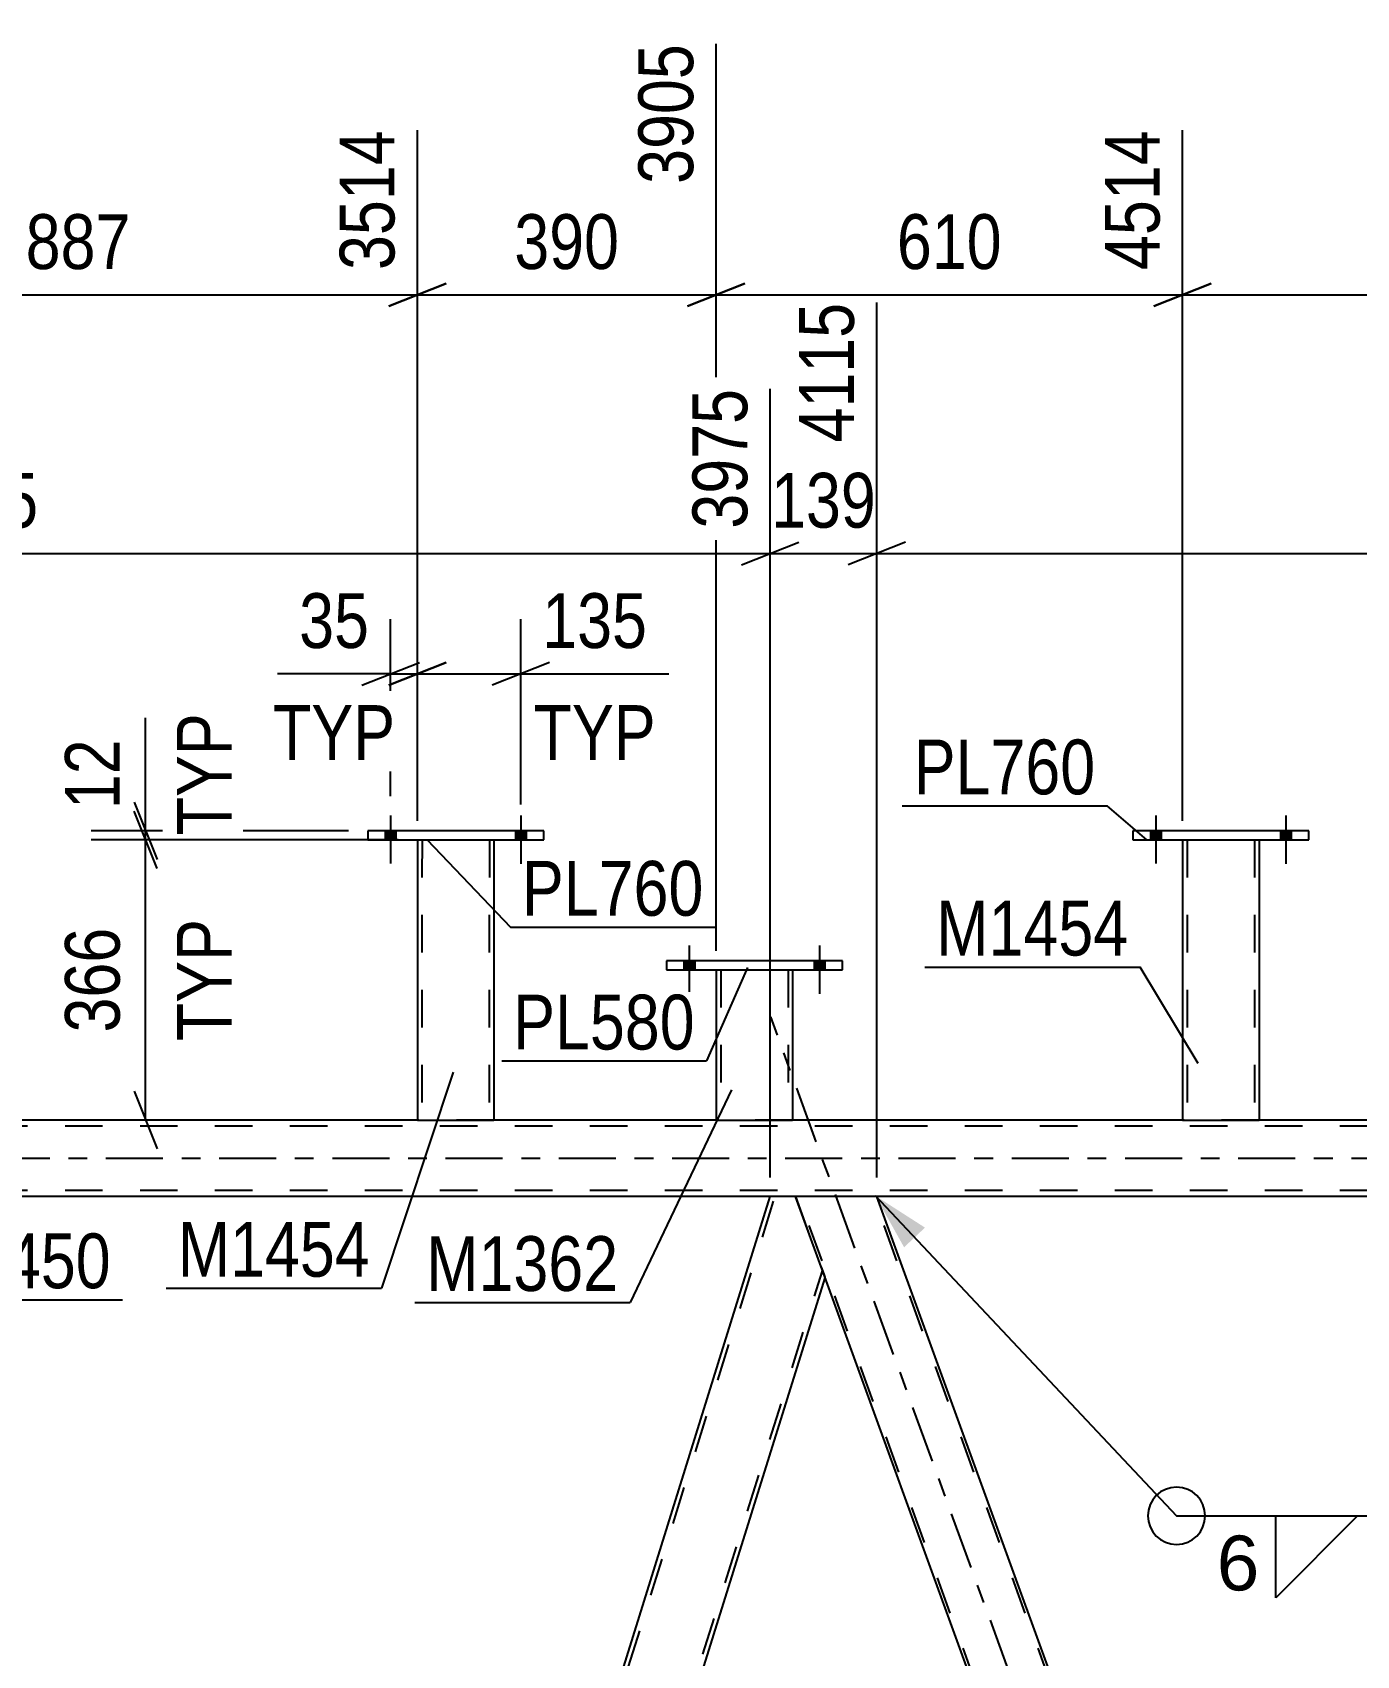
# Model space of a CAD drawing. Header units: millimetres. Extents: x -85 to 756, y -444 to 150.
# Drawn here: x 120.5 to 189.7, y -26 to 58.8 of the extents above; entities that cross this region are included whole.
import ezdxf

# ---------------------------------------------------------------- set-up
doc = ezdxf.new("R2010")
doc.units = ezdxf.units.MM
doc.linetypes.add('DXK_LINE_DOT2', pattern=[3.9198, 1.9599, -1.9599])
doc.linetypes.add('DXK_LINE_DOT3', pattern=[5.9187, 2.979, -0.9799, 0.9799, -0.9799])
doc.styles.add('Arial', font='ARIAL.TTF', dxfattribs={"height": 0.2})
doc.styles.add('Arial Narrow', font='ARIALN.TTF', dxfattribs={"height": 0.2})

# ---------------------------------------------------------------- blocks, each defined once
blk = doc.blocks.new('Bolt-814409655-3670 - 3620')
at = {"linetype": 'Continuous'}
for points in [[(138.894, 16.639), (139.454, 16.639), (139.454, 17.119), (138.894, 17.119)], [(138.894, 16.639), (139.454, 16.639), (139.454, 17.119), (138.894, 17.119)], [(145.694, 16.637), (146.254, 16.637), (146.254, 17.117), (145.694, 17.117)], [(145.694, 16.637), (146.254, 16.637), (146.254, 17.117), (145.694, 17.117)]]:
    blk.add_hatch(color=1, dxfattribs=at).paths.add_polyline_path(points)
at = {"color": 1, "linetype": 'Continuous'}
for p, q in [((139.175, 17.919), (139.174, 15.399)), ((139.175, 17.919), (139.174, 15.399)), ((145.975, 17.917), (145.974, 15.397)), ((145.975, 17.917), (145.974, 15.397)), ((138.894, 17.119), (138.894, 16.639)), ((138.894, 17.119), (138.894, 16.639)), ((139.454, 17.119), (139.454, 16.639)), ((139.454, 17.119), (139.454, 16.639)), ((145.694, 17.117), (145.694, 16.637)), ((145.694, 17.117), (145.694, 16.637)), ((146.254, 17.117), (146.254, 16.637)), ((146.254, 17.117), (146.254, 16.637))]:
    blk.add_line(p, q, dxfattribs=at)
blk = doc.blocks.new('Bolt-814409655-3671 - 3620')
at = {"linetype": 'Continuous'}
for points in [[(154.507, 9.841), (155.067, 9.841), (155.067, 10.321), (154.507, 10.321)], [(154.507, 9.841), (155.067, 9.841), (155.067, 10.321), (154.507, 10.321)], [(161.307, 9.841), (161.867, 9.841), (161.867, 10.321), (161.307, 10.321)], [(161.307, 9.841), (161.867, 9.841), (161.867, 10.321), (161.307, 10.321)]]:
    blk.add_hatch(color=1, dxfattribs=at).paths.add_polyline_path(points)
at = {"color": 1, "linetype": 'Continuous'}
for p, q in [((154.787, 11.121), (154.787, 8.601)), ((154.787, 11.121), (154.787, 8.601)), ((161.587, 11.121), (161.587, 8.601)), ((161.587, 11.121), (161.587, 8.601)), ((154.507, 10.321), (154.507, 9.841)), ((154.507, 10.321), (154.507, 9.841)), ((155.067, 10.321), (155.067, 9.841)), ((155.067, 10.321), (155.067, 9.841)), ((161.307, 10.321), (161.307, 9.841)), ((161.307, 10.321), (161.307, 9.841)), ((161.867, 10.321), (161.867, 9.841)), ((161.867, 10.321), (161.867, 9.841))]:
    blk.add_line(p, q, dxfattribs=at)
blk = doc.blocks.new('Bolt-814409655-3672 - 3620')
at = {"linetype": 'Continuous'}
for points in [[(178.891, 16.64), (179.451, 16.639), (179.452, 17.119), (178.892, 17.12)], [(178.891, 16.64), (179.451, 16.639), (179.452, 17.119), (178.892, 17.12)], [(185.691, 16.637), (186.251, 16.637), (186.252, 17.117), (185.692, 17.117)], [(185.691, 16.637), (186.251, 16.637), (186.252, 17.117), (185.692, 17.117)]]:
    blk.add_hatch(color=1, dxfattribs=at).paths.add_polyline_path(points)
at = {"color": 1, "linetype": 'Continuous'}
for p, q in [((179.172, 17.919), (179.171, 15.399)), ((179.172, 17.919), (179.171, 15.399)), ((185.972, 17.917), (185.971, 15.397)), ((185.972, 17.917), (185.971, 15.397)), ((178.892, 17.12), (178.891, 16.64)), ((178.892, 17.12), (178.891, 16.64)), ((179.452, 17.119), (179.451, 16.639)), ((179.452, 17.119), (179.451, 16.639)), ((185.692, 17.117), (185.691, 16.637)), ((185.692, 17.117), (185.691, 16.637)), ((186.252, 17.117), (186.251, 16.637)), ((186.252, 17.117), (186.251, 16.637))]:
    blk.add_line(p, q, dxfattribs=at)
blk = doc.blocks.new('Part-814409655-3711 - 3620')
at = {"color": 2, "linetype": 'Continuous'}
for p, q in [((137.974, 17.12), (137.974, 16.64)), ((147.174, 17.117), (137.974, 17.12)), ((147.174, 16.637), (147.174, 17.117)), ((137.974, 16.64), (147.174, 16.637))]:
    blk.add_line(p, q, dxfattribs=at)
blk = doc.blocks.new('Part-814409655-3721 - 3620')
at = {"color": 2, "linetype": 'Continuous'}
for p, q in [((153.587, 10.321), (153.587, 9.841)), ((162.787, 10.321), (153.587, 10.321)), ((162.787, 9.841), (162.787, 10.321)), ((153.587, 9.841), (162.787, 9.841))]:
    blk.add_line(p, q, dxfattribs=at)
blk = doc.blocks.new('Part-814409655-3726 - 3620')
at = {"color": 2, "linetype": 'Continuous'}
for p, q in [((156.187, 9.841), (156.187, 1.999)), ((160.187, 9.841), (160.187, 1.999)), ((156.187, 1.999), (160.187, 1.999))]:
    blk.add_line(p, q, dxfattribs=at)
at = {"color": 7, "linetype": 'DXK_LINE_DOT2'}
for p, q in [((156.187, 9.841), (160.187, 9.841)), ((156.427, 9.841), (156.427, 1.999)), ((159.947, 9.841), (159.947, 1.999)), ((159.891, 1.999), (159.929, 1.999)), ((159.891, 1.999), (159.929, 1.999)), ((159.929, 1.999), (159.947, 1.999)), ((159.929, 1.999), (159.947, 1.999))]:
    blk.add_line(p, q, dxfattribs=at)
blk = doc.blocks.new('Part-814409655-3947 - 3620')
at = {"color": 2, "linetype": 'Continuous'}
for p, q in [((122.313, -119.75), (159.015, -2)), ((160.333, -2), (159.015, -2)), ((161.862, -6.201), (160.333, -2)), ((125.421, -123.22), (161.88, -6.25))]:
    blk.add_line(p, q, dxfattribs=at)
at = {"color": 7, "linetype": 'DXK_LINE_DOT2'}
for p, q in [((122.448, -120.122), (159.267, -2)), ((125.17, -123.22), (161.745, -5.878)), ((161.88, -6.25), (161.862, -6.201)), ((161.88, -6.25), (161.862, -6.201))]:
    blk.add_line(p, q, dxfattribs=at)
blk = doc.blocks.new('Part-814409655-3952 - 3620')
at = {"color": 7, "linetype": 'DXK_LINE_DOT3'}
blk.add_line((210.002, -132.617), (159.041, 7.397), dxfattribs=at)
at = {"color": 2, "linetype": 'Continuous'}
for p, q in [((164.59, -2), (160.333, -2)), ((206.957, -118.404), (164.59, -2)), ((202.701, -118.404), (161.862, -6.201))]:
    blk.add_line(p, q, dxfattribs=at)
at = {"color": 7, "linetype": 'DXK_LINE_DOT2'}
for p, q in [((160.333, -2), (161.862, -6.201)), ((204.624, -123.22), (160.503, -2)), ((208.54, -123.22), (164.42, -2))]:
    blk.add_line(p, q, dxfattribs=at)
blk = doc.blocks.new('Part-814409655-3963 - 3620')
at = {"color": 2, "linetype": 'Continuous'}
for p, q in [((140.57, 2), (109.107, 2)), ((156.187, 2), (144.57, 2)), ((180.567, 2), (160.187, 2)), ((207.268, 2), (184.567, 2)), ((159.015, -2), (79.456, -2)), ((244.149, -2), (164.59, -2))]:
    blk.add_line(p, q, dxfattribs=at)
at = {"color": 7, "linetype": 'DXK_LINE_DOT2'}
for p, q in [((144.57, 2), (140.57, 2)), ((160.187, 2), (156.187, 2)), ((184.567, 2), (180.567, 2)), ((645.447, 1.68), (0, 1.68)), ((645.447, -1.68), (0, -1.68)), ((164.59, -2), (159.015, -2))]:
    blk.add_line(p, q, dxfattribs=at)
at = {"color": 7, "linetype": 'DXK_LINE_DOT3'}
blk.add_line((0, 0), (645.447, 0), dxfattribs=at)
blk = doc.blocks.new('Part-814409655-4162 - 3620')
at = {"color": 2, "linetype": 'Continuous'}
for p, q in [((140.574, 16.639), (140.57, 2)), ((144.574, 16.638), (144.57, 1.999)), ((140.57, 2), (144.57, 1.999))]:
    blk.add_line(p, q, dxfattribs=at)
at = {"color": 7, "linetype": 'DXK_LINE_DOT2'}
for p, q in [((140.574, 16.639), (144.574, 16.638)), ((140.814, 16.639), (140.81, 2)), ((144.334, 16.638), (144.33, 1.999)), ((144.273, 1.999), (144.311, 1.999)), ((144.273, 1.999), (144.311, 1.999)), ((144.311, 1.999), (144.33, 1.999)), ((144.311, 1.999), (144.33, 1.999))]:
    blk.add_line(p, q, dxfattribs=at)
blk = doc.blocks.new('Part-814409655-4167 - 3620')
at = {"color": 2, "linetype": 'Continuous'}
for p, q in [((180.571, 16.639), (180.567, 2)), ((184.571, 16.638), (184.567, 1.999)), ((180.567, 2), (184.567, 1.999))]:
    blk.add_line(p, q, dxfattribs=at)
at = {"color": 7, "linetype": 'DXK_LINE_DOT2'}
for p, q in [((180.571, 16.639), (184.571, 16.638)), ((180.811, 16.639), (180.807, 2)), ((184.331, 16.638), (184.327, 1.999)), ((184.27, 1.999), (184.308, 1.999)), ((184.27, 1.999), (184.308, 1.999)), ((184.308, 1.999), (184.327, 1.999)), ((184.308, 1.999), (184.327, 1.999))]:
    blk.add_line(p, q, dxfattribs=at)
blk = doc.blocks.new('Part-814409655-4172 - 3620')
at = {"color": 2, "linetype": 'Continuous'}
for p, q in [((177.972, 17.12), (177.971, 16.64)), ((187.172, 17.117), (177.972, 17.12)), ((187.171, 16.637), (187.172, 17.117)), ((177.971, 16.64), (187.171, 16.637))]:
    blk.add_line(p, q, dxfattribs=at)
blk = doc.blocks.new('StraightDimension-814409655-32922 - 3620')
at = {"color": 7, "linetype": 'Continuous'}
for p, q in [((164.59, -1), (164.59, 44.721)), ((159.015, -1), (159.015, 40.221)), ((157.515, 31.008), (160.515, 32.208)), ((159.015, 31.608), (164.59, 31.608)), ((166.09, 32.208), (163.09, 31.008))]:
    blk.add_line(p, q, dxfattribs=at)
at = {"color": 0}
blk.add_wipeout([(165.145, 32.358), (165.145, 36.558), (158.46, 36.558), (158.46, 32.358)], dxfattribs=at)
at = {"color": 3, "style": 'Arial Narrow'}
blk.add_text('139', height=2.8633, dxfattribs=at).set_placement((159.06, 32.958))
at = {"color": 0, "linetype": 'Continuous'}
blk.add_wipeout([(163.99, 45.321), (159.79, 45.321), (159.79, 36.808), (163.99, 36.808)], dxfattribs=at)
at = {"color": 3, "linetype": 'Continuous', "style": 'Arial Narrow'}
blk.add_text('4115', height=2.8633, rotation=90.00021, dxfattribs=at).set_placement((163.39, 37.408))
blk = doc.blocks.new('StraightDimension-814409655-30797 - 3620')
at = {"color": 7, "linetype": 'Continuous'}
for p, q in [((126.364, 17.12), (126.364, 23.026)), ((126.364, 17.12), (126.364, 23.026)), ((125.764, 18.62), (126.964, 15.62)), ((126.964, 15.139), (125.764, 18.139)), ((136.974, 17.12), (123.514, 17.12)), ((126.364, 16.639), (126.364, 17.12)), ((139.574, 16.639), (123.514, 16.639))]:
    blk.add_line(p, q, dxfattribs=at)
at = {"color": 0, "linetype": 'Continuous'}
blk.add_wipeout([(131.464, 23.868), (127.264, 23.868), (127.264, 16.278), (131.464, 16.278)], dxfattribs=at)
at = {"color": 0}
blk.add_wipeout([(125.614, 22.501), (121.414, 22.501), (121.414, 17.645), (125.614, 17.645)], dxfattribs=at)
at = {"color": 3, "linetype": 'Continuous', "style": 'Arial Narrow'}
blk.add_text('TYP', height=2.8633, rotation=90.00021, dxfattribs=at).set_placement((130.864, 16.878))
at = {"color": 3, "style": 'Arial Narrow'}
blk.add_text('12', height=2.8633, rotation=90.00021, dxfattribs=at).set_placement((125.014, 18.245))
blk = doc.blocks.new('StraightDimension-814409655-30798 - 3620')
at = {"color": 7, "linetype": 'Continuous'}
for p, q in [((126.964, 15.139), (125.764, 18.139)), ((139.574, 16.639), (123.514, 16.639)), ((126.364, 2), (126.364, 16.639)), ((125.764, 3.5), (126.964, 0.5)), ((139.57, 2), (123.514, 2))]:
    blk.add_line(p, q, dxfattribs=at)
at = {"color": 0, "linetype": 'Continuous'}
blk.add_wipeout([(131.464, 13.114), (127.264, 13.114), (127.264, 5.525), (131.464, 5.525)], dxfattribs=at)
at = {"color": 0}
blk.add_wipeout([(125.614, 12.662), (121.414, 12.662), (121.414, 5.977), (125.614, 5.977)], dxfattribs=at)
at = {"color": 3, "style": 'Arial Narrow'}
blk.add_text('366', height=2.8633, rotation=90.00021, dxfattribs=at).set_placement((125.014, 6.577))
at = {"color": 3, "linetype": 'Continuous', "style": 'Arial Narrow'}
blk.add_text('TYP', height=2.8633, rotation=90.00021, dxfattribs=at).set_placement((130.864, 6.125))
blk = doc.blocks.new('StraightDimension-814409655-31827 - 3620')
at = {"color": 7, "linetype": 'Continuous'}
for p, q in [((156.187, 10.841), (156.187, 58.238)), ((180.571, 17.639), (180.571, 53.738)), ((157.687, 45.726), (154.687, 44.526)), ((156.187, 45.126), (180.571, 45.126)), ((179.071, 44.526), (182.071, 45.726))]:
    blk.add_line(p, q, dxfattribs=at)
at = {"color": 0}
blk.add_wipeout([(171.721, 45.876), (171.721, 50.076), (165.037, 50.076), (165.037, 45.876)], dxfattribs=at)
at = {"color": 3, "style": 'Arial Narrow'}
blk.add_text('610', height=2.8633, dxfattribs=at).set_placement((165.637, 46.476))
at = {"color": 0, "linetype": 'Continuous'}
blk.add_wipeout([(179.971, 54.338), (175.771, 54.338), (175.771, 45.826), (179.971, 45.826)], dxfattribs=at)
at = {"color": 3, "linetype": 'Continuous', "style": 'Arial Narrow'}
blk.add_text('4514', height=2.8633, rotation=90.00021, dxfattribs=at).set_placement((179.371, 46.426))
blk = doc.blocks.new('StraightDimension-814409655-31828 - 3620')
at = {"color": 7, "linetype": 'Continuous'}
for p, q in [((156.187, 10.841), (156.187, 58.238)), ((140.574, 17.639), (140.574, 53.738)), ((142.074, 45.726), (139.074, 44.526)), ((140.574, 45.126), (156.187, 45.126)), ((154.687, 44.526), (157.687, 45.726))]:
    blk.add_line(p, q, dxfattribs=at)
at = {"color": 0}
blk.add_wipeout([(151.723, 45.876), (151.723, 50.076), (145.038, 50.076), (145.038, 45.876)], dxfattribs=at)
at = {"color": 3, "style": 'Arial Narrow'}
blk.add_text('390', height=2.8633, dxfattribs=at).set_placement((145.638, 46.476))
at = {"color": 0, "linetype": 'Continuous'}
blk.add_wipeout([(155.587, 58.838), (151.387, 58.838), (151.387, 50.326), (155.587, 50.326)], dxfattribs=at)
at = {"color": 3, "linetype": 'Continuous', "style": 'Arial Narrow'}
blk.add_text('3905', height=2.8633, rotation=90.00021, dxfattribs=at).set_placement((154.987, 50.926))
blk = doc.blocks.new('StraightDimension-814409655-30854 - 3620')
at = {"color": 7, "linetype": 'Continuous'}
for p, q in [((140.574, 17.639), (140.574, 28.169)), ((145.974, 18.489), (145.974, 28.169)), ((139.074, 24.719), (142.074, 25.919)), ((147.474, 25.919), (144.474, 24.719)), ((140.574, 25.319), (145.974, 25.319)), ((145.974, 25.319), (153.709, 25.319)), ((145.974, 25.319), (153.709, 25.319))]:
    blk.add_line(p, q, dxfattribs=at)
at = {"color": 0}
blk.add_wipeout([(153.184, 26.069), (153.184, 30.269), (146.499, 30.269), (146.499, 26.069)], dxfattribs=at)
at = {"color": 0, "linetype": 'Continuous'}
blk.add_wipeout([(153.636, 20.219), (153.636, 24.419), (146.047, 24.419), (146.047, 20.219)], dxfattribs=at)
at = {"color": 3, "style": 'Arial Narrow'}
blk.add_text('135', height=2.8633, dxfattribs=at).set_placement((147.099, 26.669))
at = {"color": 3, "linetype": 'Continuous', "style": 'Arial Narrow'}
blk.add_text('TYP', height=2.8633, dxfattribs=at).set_placement((146.647, 20.819))
blk = doc.blocks.new('StraightDimension-814409655-32921 - 3620')
at = {"color": 7, "linetype": 'Continuous'}
for p, q in [((164.59, -1), (164.59, 44.721)), ((244.149, -1), (244.149, 40.221)), ((166.09, 32.208), (163.09, 31.008)), ((164.59, 31.608), (244.149, 31.608)), ((242.649, 31.008), (245.649, 32.208))]:
    blk.add_line(p, q, dxfattribs=at)
at = {"color": 0}
blk.add_wipeout([(208.626, 32.358), (208.626, 36.558), (200.113, 36.558), (200.113, 32.358)], dxfattribs=at)
at = {"color": 3, "style": 'Arial Narrow'}
blk.add_text('1989', height=2.8633, dxfattribs=at).set_placement((200.713, 32.958))
at = {"color": 0, "linetype": 'Continuous'}
blk.add_wipeout([(243.549, 40.821), (239.349, 40.821), (239.349, 32.308), (243.549, 32.308)], dxfattribs=at)
at = {"color": 3, "linetype": 'Continuous', "style": 'Arial Narrow'}
blk.add_text('6104', height=2.8633, rotation=90.00021, dxfattribs=at).set_placement((242.949, 32.908))
blk = doc.blocks.new('StraightDimension-814409655-30855 - 3620')
at = {"color": 7, "linetype": 'Continuous'}
for p, q in [((139.175, 18.919), (139.175, 28.169)), ((140.574, 17.639), (140.574, 28.169)), ((137.675, 24.719), (140.675, 25.919)), ((142.074, 25.919), (139.074, 24.719)), ((139.175, 25.319), (133.268, 25.319)), ((139.175, 25.319), (133.268, 25.319)), ((139.175, 25.319), (140.574, 25.319))]:
    blk.add_line(p, q, dxfattribs=at)
at = {"color": 0}
blk.add_wipeout([(138.65, 26.069), (138.65, 30.269), (133.793, 30.269), (133.793, 26.069)], dxfattribs=at)
at = {"color": 0, "linetype": 'Continuous'}
blk.add_wipeout([(140.016, 20.219), (140.016, 24.419), (132.427, 24.419), (132.427, 20.219)], dxfattribs=at)
at = {"color": 3, "style": 'Arial Narrow'}
blk.add_text('35', height=2.8633, dxfattribs=at).set_placement((134.393, 26.669))
at = {"color": 3, "linetype": 'Continuous', "style": 'Arial Narrow'}
blk.add_text('TYP', height=2.8633, dxfattribs=at).set_placement((133.027, 20.819))
blk = doc.blocks.new('StraightDimension-814409655-31826 - 3620')
at = {"color": 7, "linetype": 'Continuous'}
for p, q in [((180.571, 17.639), (180.571, 53.738)), ((207.268, 10.841), (207.268, 53.738)), ((182.071, 45.726), (179.071, 44.526)), ((180.571, 45.126), (207.268, 45.126)), ((205.768, 44.526), (208.768, 45.726))]:
    blk.add_line(p, q, dxfattribs=at)
at = {"color": 0}
blk.add_wipeout([(197.262, 45.876), (197.262, 50.076), (190.577, 50.076), (190.577, 45.876)], dxfattribs=at)
at = {"color": 3, "style": 'Arial Narrow'}
blk.add_text('667', height=2.8633, dxfattribs=at).set_placement((191.177, 46.476))
at = {"color": 0, "linetype": 'Continuous'}
blk.add_wipeout([(206.668, 54.338), (202.468, 54.338), (202.468, 45.826), (206.668, 45.826)], dxfattribs=at)
at = {"color": 3, "linetype": 'Continuous', "style": 'Arial Narrow'}
blk.add_text('5182', height=2.8633, rotation=90.00021, dxfattribs=at).set_placement((206.068, 46.426))
blk = doc.blocks.new('StraightDimension-814409655-31829 - 3620')
at = {"color": 7, "linetype": 'Continuous'}
for p, q in [((105.107, 10.346), (105.107, 58.238)), ((140.574, 17.639), (140.574, 53.738)), ((106.607, 45.726), (103.607, 44.526)), ((105.107, 45.126), (140.574, 45.126)), ((139.074, 44.526), (142.074, 45.726))]:
    blk.add_line(p, q, dxfattribs=at)
at = {"color": 0}
blk.add_wipeout([(126.183, 45.876), (126.183, 50.076), (119.498, 50.076), (119.498, 45.876)], dxfattribs=at)
at = {"color": 3, "style": 'Arial Narrow'}
blk.add_text('887', height=2.8633, dxfattribs=at).set_placement((120.098, 46.476))
at = {"color": 0, "linetype": 'Continuous'}
blk.add_wipeout([(139.974, 54.338), (135.774, 54.338), (135.774, 45.826), (139.974, 45.826)], dxfattribs=at)
at = {"color": 3, "linetype": 'Continuous', "style": 'Arial Narrow'}
blk.add_text('3514', height=2.8633, rotation=90.00021, dxfattribs=at).set_placement((139.374, 46.426))
blk = doc.blocks.new('StraightDimension-814409655-32923 - 3620')
at = {"color": 7, "linetype": 'Continuous'}
for p, q in [((75.199, -1), (75.199, 40.221)), ((159.015, -1), (159.015, 40.221)), ((76.699, 32.208), (73.699, 31.008)), ((75.199, 31.608), (159.015, 31.608)), ((157.515, 31.008), (160.515, 32.208))]:
    blk.add_line(p, q, dxfattribs=at)
at = {"color": 0}
blk.add_wipeout([(121.363, 32.358), (121.363, 36.558), (112.851, 36.558), (112.851, 32.358)], dxfattribs=at)
at = {"color": 3, "style": 'Arial Narrow'}
blk.add_text('2095', height=2.8633, dxfattribs=at).set_placement((113.451, 32.958))
at = {"color": 0, "linetype": 'Continuous'}
blk.add_wipeout([(158.415, 40.821), (154.215, 40.821), (154.215, 32.308), (158.415, 32.308)], dxfattribs=at)
at = {"color": 3, "linetype": 'Continuous', "style": 'Arial Narrow'}
blk.add_text('3975', height=2.8633, rotation=90.00021, dxfattribs=at).set_placement((157.815, 32.908))
blk = doc.blocks.new('Mark-814409655-3717 - 3620')
at = {"color": 30, "linetype": 'Continuous'}
for p in [(157.825, 9.967), (144.979, 5.086)]:
    blk.add_line(p, (155.683, 5.086), dxfattribs=at)
at = {"color": 0}
blk.add_wipeout([(155.083, 5.686), (155.083, 8.686), (145.579, 8.686), (145.579, 5.686)], dxfattribs=at)
blk.add_wipeout([(155.083, 5.686), (155.083, 8.686), (145.579, 8.686), (145.579, 5.686)], dxfattribs=at)
at = {"color": 3, "style": 'Arial Narrow'}
blk.add_text('PL580', height=2.8633, dxfattribs=at).set_placement((145.579, 5.686))
blk = doc.blocks.new('Mark-814409655-3707 - 3620')
at = {"color": 30, "linetype": 'Continuous'}
for p, q in [((141.075, 16.639), (145.437, 12.077)), ((145.437, 12.077), (156.141, 12.077))]:
    blk.add_line(p, q, dxfattribs=at)
at = {"color": 0}
blk.add_wipeout([(155.541, 12.677), (155.541, 15.677), (146.037, 15.677), (146.037, 12.677)], dxfattribs=at)
blk.add_wipeout([(155.541, 12.677), (155.541, 15.677), (146.037, 15.677), (146.037, 12.677)], dxfattribs=at)
at = {"color": 3, "style": 'Arial Narrow'}
blk.add_text('PL760', height=2.8633, dxfattribs=at).set_placement((146.037, 12.677))
blk = doc.blocks.new('Mark-814409655-3712 - 3620')
at = {"color": 30, "linetype": 'Continuous'}
for p, q in [((107.54, 3.268), (113.91, -7.39)), ((113.91, -7.39), (125.161, -7.39))]:
    blk.add_line(p, q, dxfattribs=at)
at = {"color": 0}
blk.add_wipeout([(124.561, -6.79), (124.561, -3.79), (114.51, -3.79), (114.51, -6.79)], dxfattribs=at)
blk.add_wipeout([(124.561, -6.79), (124.561, -3.79), (114.51, -3.79), (114.51, -6.79)], dxfattribs=at)
at = {"color": 3, "style": 'Arial Narrow'}
blk.add_text('M1450', height=2.8633, dxfattribs=at).set_placement((114.51, -6.79))
blk = doc.blocks.new('Mark-814409655-3722 - 3620')
at = {"color": 30, "linetype": 'Continuous'}
for p in [(156.999, 3.579), (140.435, -7.533)]:
    blk.add_line(p, (151.687, -7.533), dxfattribs=at)
at = {"color": 0}
blk.add_wipeout([(151.087, -6.933), (151.087, -3.933), (141.035, -3.933), (141.035, -6.933)], dxfattribs=at)
blk.add_wipeout([(151.087, -6.933), (151.087, -3.933), (141.035, -3.933), (141.035, -6.933)], dxfattribs=at)
at = {"color": 3, "style": 'Arial Narrow'}
blk.add_text('M1362', height=2.8633, dxfattribs=at).set_placement((141.035, -6.933))
blk = doc.blocks.new('Mark-814409655-4163 - 3620')
at = {"color": 30, "linetype": 'Continuous'}
for p in [(167.095, 9.997), (181.379, 4.95)]:
    blk.add_line(p, (178.347, 9.997), dxfattribs=at)
at = {"color": 0}
blk.add_wipeout([(177.747, 10.597), (177.747, 13.597), (167.695, 13.597), (167.695, 10.597)], dxfattribs=at)
blk.add_wipeout([(177.747, 10.597), (177.747, 13.597), (167.695, 13.597), (167.695, 10.597)], dxfattribs=at)
at = {"color": 3, "style": 'Arial Narrow'}
blk.add_text('M1454', height=2.8633, dxfattribs=at).set_placement((167.695, 10.597))
blk = doc.blocks.new('WeldMark-814409655-5545 - 3620')
at = {"linetype": 'Continuous'}
blk.add_hatch(color=30, dxfattribs=at).paths.add_polyline_path([(166.013, -4.65), (164.503, -1.952), (167.105, -3.622)])
at = {"color": 30, "linetype": 'Continuous'}
for p, q in [((164.503, -1.952), (180.255, -18.683)), ((180.255, -18.683), (190.579, -18.683))]:
    blk.add_line(p, q, dxfattribs=at)
at = {"color": 3, "linetype": 'Continuous'}
for p, q in [((190.579, -18.683), (194.865, -14.397)), ((185.436, -18.683), (189.722, -18.683)), ((189.722, -18.683), (185.436, -22.968)), ((185.436, -22.968), (185.436, -18.683)), ((190.579, -18.683), (194.865, -22.968))]:
    blk.add_line(p, q, dxfattribs=at)
blk.add_arc((180.255, -18.683), 1.5, 90, 270, dxfattribs=at)
at = {"color": 0}
blk.add_wipeout([(184.779, -22.783), (184.779, -19.383), (182.155, -19.383), (182.155, -22.783)], dxfattribs=at)
at = {"color": 3, "linetype": 'Continuous'}
blk.add_arc((180.255, -18.683), 1.5, 270, 90, dxfattribs=at)
at = {"color": 3, "style": 'Arial'}
blk.add_text('6', height=2.865, dxfattribs=at).set_placement((182.355, -22.583))
at = {"color": 0, "linetype": 'Continuous'}
blk.add_wipeout([(201.954, -19.583), (201.954, -16.583), (194.179, -16.583), (194.179, -19.583)], dxfattribs=at)
blk.add_wipeout([(201.954, -19.583), (201.954, -16.583), (194.179, -16.583), (194.179, -19.583)], dxfattribs=at)
at = {"color": 3, "linetype": 'Continuous', "style": 'Arial'}
blk.add_text('TYP', height=2.8652, dxfattribs=at).set_placement((194.179, -19.583))
blk = doc.blocks.new('Mark-814409655-4158 - 3620')
at = {"color": 30, "linetype": 'Continuous'}
for p in [(142.441, 4.501), (127.449, -6.788)]:
    blk.add_line(p, (138.701, -6.788), dxfattribs=at)
at = {"color": 0}
blk.add_wipeout([(138.101, -6.188), (138.101, -3.188), (128.049, -3.188), (128.049, -6.188)], dxfattribs=at)
blk.add_wipeout([(138.101, -6.188), (138.101, -3.188), (128.049, -3.188), (128.049, -6.188)], dxfattribs=at)
at = {"color": 3, "style": 'Arial Narrow'}
blk.add_text('M1454', height=2.8633, dxfattribs=at).set_placement((128.049, -6.188))
blk = doc.blocks.new('Mark-814409655-4168 - 3620')
at = {"color": 30, "linetype": 'Continuous'}
for p in [(165.916, 18.42), (178.707, 16.64)]:
    blk.add_line(p, (176.62, 18.42), dxfattribs=at)
at = {"color": 0}
blk.add_wipeout([(176.02, 19.02), (176.02, 22.02), (166.516, 22.02), (166.516, 19.02)], dxfattribs=at)
blk.add_wipeout([(176.02, 19.02), (176.02, 22.02), (166.516, 22.02), (166.516, 19.02)], dxfattribs=at)
at = {"color": 3, "style": 'Arial Narrow'}
blk.add_text('PL760', height=2.8633, dxfattribs=at).set_placement((166.516, 19.02))

msp = doc.modelspace()

# ---------------------------------------------------------------- block references
for name in ['Bolt-814409655-3670 - 3620', 'Bolt-814409655-3672 - 3620', 'Part-814409655-3711 - 3620', 'Part-814409655-4172 - 3620', 'Part-814409655-4162 - 3620', 'Part-814409655-4167 - 3620', 'Bolt-814409655-3671 - 3620', 'Part-814409655-3721 - 3620', 'Part-814409655-3726 - 3620', 'Part-814409655-3952 - 3620', 'Part-814409655-3963 - 3620', 'Part-814409655-3947 - 3620']:
    msp.add_blockref(name, (0, 0))

# ---------------------------------------------------------------- next in the draw order: block references
for name in ['StraightDimension-814409655-32922 - 3620', 'StraightDimension-814409655-30797 - 3620', 'WeldMark-814409655-5545 - 3620']:
    msp.add_blockref(name, (0, 0))

# ---------------------------------------------------------------- next in the draw order: block references
for name in ['StraightDimension-814409655-31827 - 3620', 'StraightDimension-814409655-30798 - 3620']:
    msp.add_blockref(name, (0, 0))

# ---------------------------------------------------------------- next in the draw order: block references
for name in ['StraightDimension-814409655-31828 - 3620', 'StraightDimension-814409655-32921 - 3620']:
    msp.add_blockref(name, (0, 0))

# ---------------------------------------------------------------- next in the draw order: block references
for name in ['StraightDimension-814409655-31826 - 3620', 'StraightDimension-814409655-30854 - 3620']:
    msp.add_blockref(name, (0, 0))

# ---------------------------------------------------------------- next in the draw order: block references
for name in ['StraightDimension-814409655-30855 - 3620', 'Mark-814409655-4168 - 3620', 'Mark-814409655-4163 - 3620']:
    msp.add_blockref(name, (0, 0))

# ---------------------------------------------------------------- next in the draw order: block references
msp.add_blockref('StraightDimension-814409655-31829 - 3620', (0, 0))

# ---------------------------------------------------------------- next in the draw order: block references
msp.add_blockref('StraightDimension-814409655-32923 - 3620', (0, 0))

# ---------------------------------------------------------------- next in the draw order: block references
for name in ['Mark-814409655-3707 - 3620', 'Mark-814409655-3717 - 3620', 'Mark-814409655-3722 - 3620', 'Mark-814409655-3712 - 3620']:
    msp.add_blockref(name, (0, 0))

# ---------------------------------------------------------------- next in the draw order: block references
msp.add_blockref('Mark-814409655-4158 - 3620', (0, 0))

doc.saveas('drawing.dxf')
